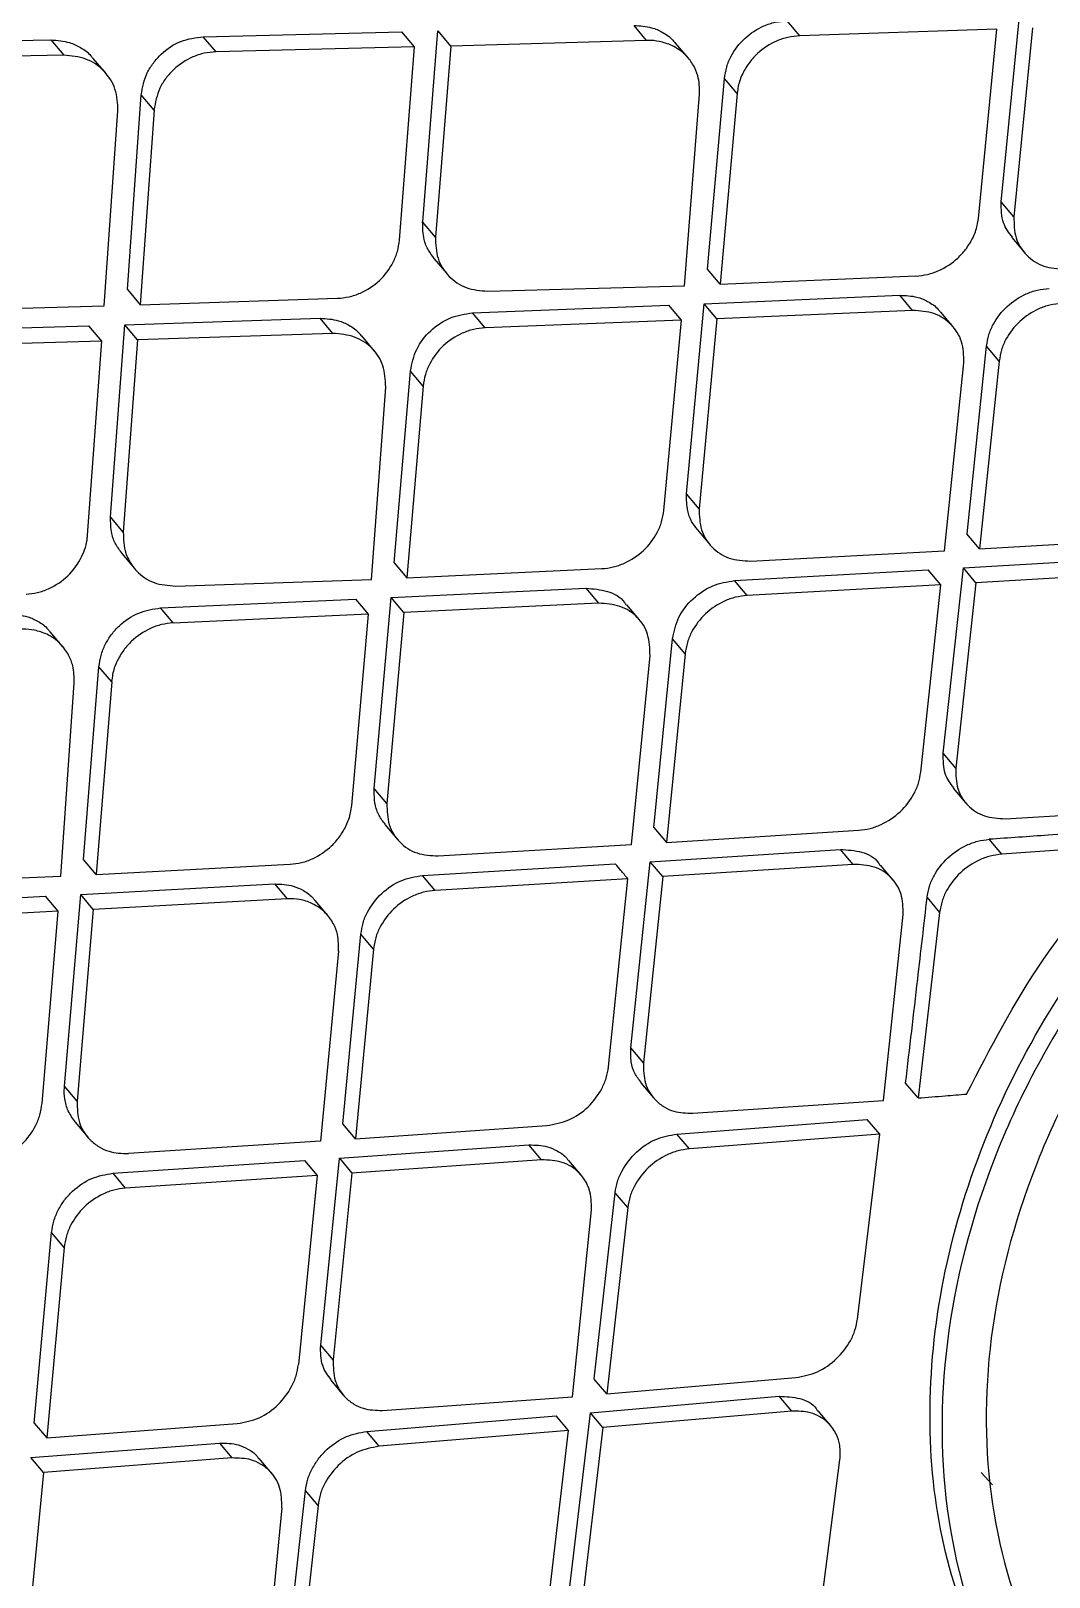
# Model space of a CAD drawing. Extents: x 0 to 84, y -21 to 126.
# Drawn here: x 11.562 to 12.407, y 65.278 to 66.562 of the extents above; entities that cross this region are included whole.
import ezdxf

# ---------------------------------------------------------------- set-up
doc = ezdxf.new("R2010")
doc.units = 0
doc.header["$MEASUREMENT"] = 0
doc.layers.add('1', color=4, linetype='Continuous')

# ---------------------------------------------------------------- blocks, each defined once
blk = doc.blocks.new('PRODIGY')
at = {"layer": '1', "color": 3, "linetype": 'Continuous', "lineweight": 25}
for p, q in [((12.2003, 66.5581), (12.1897, 66.5706)), ((12.3677, 66.4202), (12.3831, 66.5772)), ((11.7047, 66.5574), (11.8697, 66.5614)), ((11.7154, 66.5448), (11.7047, 66.5574)), ((11.8803, 66.5489), (11.8697, 66.5614)), ((11.8871, 66.4035), (11.8996, 66.5622)), ((11.8997, 66.5622), (11.9102, 66.5496)), ((12.0731, 66.5542), (12.0626, 66.5667)), ((12.364, 66.5637), (12.2003, 66.5581)), ((12.3487, 66.4065), (12.364, 66.5637)), ((12.3936, 66.5648), (12.3782, 66.4078)), ((11.4124, 66.5516), (11.5782, 66.5547)), ((11.5782, 66.5547), (11.5888, 66.5421)), ((11.8803, 66.5489), (11.7154, 66.5448)), ((11.8678, 66.3885), (11.8803, 66.5489)), ((11.9103, 66.5496), (11.8976, 66.391)), ((12.0731, 66.5542), (11.9103, 66.5496)), ((12.1078, 66.5395), (12.0972, 66.552)), ((11.5888, 66.5421), (11.4231, 66.5389)), ((11.624, 66.5268), (11.6133, 66.5394)), ((12.1236, 66.3643), (12.1378, 66.5228)), ((12.1484, 66.5103), (12.1378, 66.5228)), ((11.6417, 66.3474), (11.6532, 66.5091)), ((11.6639, 66.4965), (11.6532, 66.5091)), ((12.1046, 66.3506), (12.1171, 66.5097)), ((12.1484, 66.5103), (12.1341, 66.3518)), ((11.6225, 66.3339), (11.6339, 66.4958)), ((11.6639, 66.4965), (11.6523, 66.3348)), ((12.3782, 66.4078), (12.3676, 66.4202)), ((11.8976, 66.391), (11.887, 66.4035)), ((12.3765, 66.3905), (12.3869, 66.3782)), ((11.8964, 66.3731), (11.907, 66.3606)), ((12.1341, 66.3518), (12.1236, 66.3643)), ((11.9411, 66.346), (12.1046, 66.3506)), ((12.1341, 66.3518), (12.2967, 66.3587)), ((11.6417, 66.3474), (11.6523, 66.3348)), ((11.6523, 66.3348), (11.8162, 66.3401)), ((12.121, 66.3356), (12.2834, 66.3426)), ((12.2939, 66.3301), (12.2834, 66.3426)), ((11.4581, 66.3292), (11.6225, 66.3339)), ((11.9284, 66.328), (12.0914, 66.3344)), ((11.939, 66.3155), (11.9284, 66.328)), ((12.102, 66.3219), (12.0914, 66.3344)), ((12.1062, 66.1778), (12.121, 66.3356)), ((12.1315, 66.3231), (12.121, 66.3356)), ((12.2939, 66.3301), (12.1315, 66.3231)), ((12.3278, 66.3163), (12.3174, 66.3287)), ((11.4455, 66.3123), (11.6098, 66.3172)), ((11.6204, 66.3046), (11.6098, 66.3172)), ((11.6277, 66.1586), (11.6396, 66.3181)), ((11.6396, 66.3181), (11.8018, 66.3235)), ((11.6502, 66.3055), (11.6396, 66.3181)), ((11.8124, 66.3109), (11.8018, 66.3235)), ((12.102, 66.3219), (11.939, 66.3155)), ((12.0874, 66.1639), (12.102, 66.3219)), ((12.1315, 66.3231), (12.1167, 66.1653)), ((11.6204, 66.3046), (11.4562, 66.2997)), ((11.6086, 66.1433), (11.6204, 66.3046)), ((11.6502, 66.3055), (11.6383, 66.146)), ((11.8124, 66.3109), (11.6502, 66.3055)), ((11.8469, 66.2963), (11.8364, 66.3089)), ((12.3393, 66.1445), (12.3555, 66.3005)), ((12.366, 66.288), (12.3555, 66.3005)), ((12.3205, 66.1304), (12.3366, 66.2866)), ((12.366, 66.288), (12.3497, 66.132)), ((11.8634, 66.1204), (11.8769, 66.2797)), ((11.8875, 66.2672), (11.8769, 66.2797)), ((11.8445, 66.1066), (11.8563, 66.2664)), ((11.8875, 66.2672), (11.8739, 66.1079)), ((12.1167, 66.1653), (12.1062, 66.1778)), ((11.6383, 66.146), (11.6277, 66.1586)), ((12.1151, 66.148), (12.1256, 66.1356)), ((12.3497, 66.132), (12.3392, 66.1445)), ((12.3497, 66.132), (12.5102, 66.1414)), ((11.6372, 66.1281), (11.6477, 66.1156)), ((11.8634, 66.1204), (11.8739, 66.1079)), ((12.1594, 66.1218), (12.3205, 66.1304)), ((12.3362, 66.1162), (12.495, 66.1256)), ((11.6817, 66.1011), (11.8445, 66.1066)), ((11.8739, 66.1079), (12.0358, 66.1156)), ((12.1461, 66.1057), (12.3071, 66.1145)), ((12.3175, 66.1021), (12.3071, 66.1145)), ((12.3195, 65.9624), (12.3362, 66.1162)), ((12.3467, 66.1038), (12.3363, 66.1162)), ((12.5055, 66.1132), (12.3467, 66.1038)), ((11.8609, 66.0915), (12.0227, 66.0994)), ((12.0227, 66.0994), (12.0332, 66.0869)), ((12.1566, 66.0933), (12.1462, 66.1057)), ((12.3175, 66.1021), (12.1566, 66.0933)), ((12.3008, 65.9466), (12.3175, 66.1021)), ((12.3467, 66.1038), (12.33, 65.95)), ((11.6692, 66.083), (11.8315, 66.0902)), ((11.6797, 66.0705), (11.6692, 66.083)), ((11.8468, 65.9329), (11.8609, 66.0915)), ((11.8714, 66.0791), (11.8609, 66.0915)), ((12.0332, 66.0869), (11.8714, 66.0791)), ((12.0671, 66.0731), (12.0566, 66.0855)), ((11.842, 66.0777), (11.6797, 66.0704)), ((11.8281, 65.9189), (11.842, 66.0777)), ((11.8714, 66.0791), (11.8573, 65.9205)), ((11.5882, 66.0507), (11.5776, 66.0632)), ((12.079, 65.9006), (12.0946, 66.0574)), ((12.1051, 66.0449), (12.0946, 66.0574)), ((12.0604, 65.8864), (12.0759, 66.0434)), ((12.1051, 66.0449), (12.0895, 65.8882)), ((11.6052, 65.874), (11.6181, 66.0341)), ((11.6287, 66.0216), (11.6181, 66.0341)), ((11.5865, 65.8601), (11.5976, 66.0207)), ((11.6287, 66.0216), (11.6158, 65.8616)), ((12.33, 65.95), (12.3195, 65.9624)), ((11.8573, 65.9205), (11.8468, 65.9329)), ((12.3278, 65.9333), (12.3382, 65.9209)), ((12.371, 65.9079), (12.5089, 65.9163)), ((11.8557, 65.9031), (11.8662, 65.8907)), ((12.079, 65.9006), (12.0895, 65.8882)), ((12.0895, 65.8882), (12.2493, 65.8983)), ((12.3681, 65.8784), (12.3576, 65.8908)), ((11.9, 65.877), (12.0604, 65.8864)), ((12.0761, 65.8722), (12.2342, 65.8824)), ((12.2447, 65.87), (12.2342, 65.8824)), ((12.4794, 65.8864), (12.3681, 65.8784)), ((11.6158, 65.8616), (11.6053, 65.874)), ((11.6158, 65.8616), (11.7769, 65.8701)), ((11.8868, 65.8608), (12.047, 65.8704)), ((12.06, 65.7177), (12.0761, 65.8722)), ((12.0866, 65.8598), (12.0761, 65.8722)), ((12.2447, 65.87), (12.0866, 65.8598)), ((12.2779, 65.857), (12.2675, 65.8694)), ((11.4245, 65.8536), (11.5865, 65.8601)), ((11.6029, 65.845), (11.7639, 65.8537)), ((11.7639, 65.8537), (11.7744, 65.8413)), ((11.8973, 65.8483), (11.8868, 65.8607)), ((12.0575, 65.858), (11.8973, 65.8483)), ((12.0414, 65.7018), (12.0575, 65.858)), ((12.0866, 65.8598), (12.0704, 65.7053)), ((11.4121, 65.8354), (11.5736, 65.8435)), ((11.5841, 65.831), (11.5736, 65.8435)), ((11.5894, 65.6857), (11.6029, 65.845)), ((11.6134, 65.8326), (11.6029, 65.845)), ((11.7744, 65.8413), (11.6134, 65.8326)), ((11.8082, 65.8276), (11.7977, 65.84)), ((12.3061, 65.8425), (12.3165, 65.8301)), ((11.5841, 65.831), (11.4226, 65.8229)), ((11.5708, 65.6715), (11.5841, 65.831)), ((11.6134, 65.8326), (11.5999, 65.6732)), ((12.2699, 65.6738), (12.2862, 65.8284)), ((12.3165, 65.8301), (12.2986, 65.676)), ((11.8206, 65.6545), (11.8357, 65.812)), ((11.8462, 65.7995), (11.8357, 65.812)), ((11.8462, 65.7995), (11.8311, 65.6421)), ((11.817, 65.7978), (11.8022, 65.6401)), ((11.5999, 65.6732), (11.5894, 65.6857)), ((12.0683, 65.6885), (12.0787, 65.6762)), ((12.2986, 65.676), (12.2882, 65.6884)), ((12.1114, 65.6633), (12.2699, 65.6738)), ((12.0981, 65.646), (12.2562, 65.6582)), ((12.2667, 65.6458), (12.2562, 65.6582)), ((11.5984, 65.6558), (11.6089, 65.6433)), ((11.8311, 65.6421), (11.8206, 65.6545)), ((11.8311, 65.6421), (11.9902, 65.653)), ((12.1086, 65.6337), (12.0981, 65.646)), ((12.2667, 65.6458), (12.1086, 65.6336)), ((12.2482, 65.4924), (12.2667, 65.6458)), ((11.8022, 65.6401), (11.6425, 65.6298)), ((11.8179, 65.626), (11.9753, 65.637)), ((11.9857, 65.6246), (11.9753, 65.637)), ((11.6295, 65.6135), (11.7889, 65.624)), ((11.7889, 65.624), (11.7994, 65.6116)), ((11.8023, 65.4708), (11.8178, 65.626)), ((11.8179, 65.6259), (11.8283, 65.6135)), ((11.9857, 65.6246), (11.8283, 65.6135)), ((12.0189, 65.6117), (12.0084, 65.6241)), ((11.6295, 65.6134), (11.64, 65.601)), ((11.7994, 65.6116), (11.64, 65.601)), ((11.7994, 65.6116), (11.7838, 65.4547)), ((11.8283, 65.6135), (11.8127, 65.4584)), ((12.0296, 65.4426), (12.047, 65.5973)), ((12.0574, 65.5849), (12.047, 65.5973)), ((12.0115, 65.4278), (12.0272, 65.5831)), ((12.0574, 65.5849), (12.04, 65.4302)), ((11.5643, 65.406), (11.5787, 65.5642)), ((11.5892, 65.5517), (11.5787, 65.5642)), ((11.5892, 65.5517), (11.5747, 65.3936)), ((11.8127, 65.4584), (11.8023, 65.4708)), ((11.8106, 65.4416), (11.8211, 65.4292)), ((12.04, 65.4302), (12.0296, 65.4425)), ((12.04, 65.4302), (12.197, 65.4437)), ((11.8536, 65.4165), (12.0115, 65.4278)), ((12.0264, 65.4145), (12.1832, 65.4282)), ((12.1936, 65.4159), (12.1832, 65.4282)), ((12.0082, 65.2607), (12.0264, 65.4145)), ((12.0368, 65.4022), (12.0264, 65.4145)), ((12.1936, 65.4159), (12.0368, 65.4022)), ((12.226, 65.4038), (12.2157, 65.4161)), ((11.5643, 65.406), (11.5747, 65.3936)), ((11.5747, 65.3936), (11.733, 65.4055)), ((11.8405, 65.3991), (11.9978, 65.4121)), ((12.0083, 65.3998), (11.9978, 65.4121)), ((12.0368, 65.4022), (12.0186, 65.2484)), ((11.5616, 65.3774), (11.7182, 65.3894)), ((11.7182, 65.3894), (11.7286, 65.377)), ((11.8509, 65.3867), (11.8405, 65.3991)), ((12.0083, 65.3998), (11.8509, 65.3867)), ((11.9903, 65.2458), (12.0083, 65.3998)), ((11.572, 65.365), (11.5616, 65.3774)), ((11.7286, 65.377), (11.572, 65.365)), ((11.7617, 65.3642), (11.7512, 65.3766)), ((12.214, 65.2234), (12.2337, 65.3755)), ((11.572, 65.365), (11.5569, 65.2093)), ((12.3509, 65.3648), (12.3605, 65.3547)), ((11.7727, 65.1947), (11.7896, 65.3499)), ((11.8001, 65.3376), (11.7897, 65.3499)), ((11.8001, 65.3376), (11.7832, 65.1823)), ((11.77, 65.3355), (11.7547, 65.1798))]:
    blk.add_line(p, q, dxfattribs=at)
at = {"layer": '1', "color": 3, "linetype": 'Continuous', "lineweight": 25, "flags": 128}
for points in [[(11.842, 66.0777), (11.8361, 66.0847), (11.8315, 66.0902)], [(12.0704, 65.7053), (12.0646, 65.7122), (12.06, 65.7177)]]:
    blk.add_lwpolyline(points, dxfattribs=at)
at = {"layer": '1', "color": 3, "linetype": 'Continuous', "lineweight": 25}
for points, knots in [([(12.6114, 71.7194), (12.532, 71.6749), (12.3846, 71.5923), (12.1829, 71.4732), (12.0152, 71.3717), (11.879, 71.2871), (11.6569, 71.1468), (11.2257, 70.8633), (10.6189, 70.4274), (9.9528, 69.8955), (9.3686, 69.3815), (8.8371, 68.871), (8.3554, 68.3694), (7.9804, 67.9458), (7.7026, 67.6129), (7.5189, 67.3848), (7.3781, 67.2038), (7.2699, 67.0614), (7.1807, 66.9419), (7.0721, 66.7935), (6.9451, 66.6155), (6.8, 66.4069), (6.6999, 66.2559), (6.6465, 66.1754)], [0, 0, 0, 0, 0.033203, 0.061622, 0.085458, 0.10469, 0.120114, 0.181266, 0.292931, 0.392551, 0.492182, 0.576755, 0.661373, 0.745916, 0.78311, 0.81961, 0.852831, 0.866767, 0.884898, 0.907264, 0.933869, 0.964716, 1, 1, 1, 1]), ([(6.7131, 66.1272), (6.8663, 66.353), (7.1723, 66.804), (7.6724, 67.4508), (8.201, 68.0742), (8.7599, 68.6716), (9.3135, 69.2106), (9.855, 69.6952), (10.3799, 70.1293), (10.9222, 70.5429), (11.4818, 70.9341), (12.0558, 71.3048), (12.4511, 71.5312), (12.6488, 71.6444)], [0, 0, 0, 0, 0.100069, 0.199912, 0.299747, 0.399786, 0.499826, 0.583023, 0.66622, 0.749552, 0.833045, 0.916506, 1, 1, 1, 1]), ([(7.3347, 65.8858), (7.4677, 66.1007), (7.7338, 66.5307), (8.1731, 67.1494), (8.643, 67.743), (9.145, 68.3063), (9.6773, 68.8378), (10.2429, 69.334), (10.8394, 69.7966), (11.4638, 70.2248), (12.1102, 70.6219), (12.5576, 70.8571), (12.7814, 70.9748)], [0, 0, 0, 0, 0.100262, 0.200594, 0.300842, 0.400493, 0.499762, 0.599107, 0.699009, 0.799378, 0.89967, 1, 1, 1, 1]), ([(7.9017, 65.7551), (7.9103, 65.769), (7.9327, 65.8051), (7.9734, 65.8711), (8.0208, 65.9476), (8.0676, 66.0225), (8.108, 66.0862), (8.147, 66.1462), (8.1867, 66.2066), (8.2594, 66.3157), (8.3648, 66.47), (8.5411, 66.7186), (8.762, 67.0135), (9.0484, 67.3703), (9.3638, 67.7356), (9.7114, 68.1047), (10.1056, 68.4878), (10.5546, 68.8821), (11.0629, 69.2814), (11.5347, 69.6133), (11.9594, 69.8864), (12.2332, 70.0504), (12.4138, 70.1537), (12.4983, 70.2013), (12.5835, 70.2483), (12.6665, 70.2935), (12.7519, 70.3391), (12.8362, 70.3828), (12.8948, 70.4132), (12.9219, 70.4272)], [0, 0, 0, 0, 0.0070154, 0.0183633, 0.0334229, 0.0458502, 0.0564362, 0.0659719, 0.0767348, 0.0876127, 0.1225496, 0.1573381, 0.2190684, 0.2814673, 0.3546836, 0.4272194, 0.5001153, 0.5918224, 0.6850474, 0.7791456, 0.8408839, 0.9031276, 0.9169639, 0.9307217, 0.945004, 0.9589917, 0.971501, 0.9868277, 1, 1, 1, 1]), ([(7.9164, 65.7461), (8.0394, 65.9433), (8.2852, 66.3374), (8.6932, 66.9027), (9.128, 67.4459), (9.591, 67.9625), (10.0829, 68.4482), (10.6026, 68.9028), (11.1499, 69.3269), (11.7222, 69.7203), (12.3146, 70.0864), (12.7249, 70.3035), (12.93, 70.412)], [0, 0, 0, 0, 0.100345, 0.20059, 0.300906, 0.400755, 0.500092, 0.599381, 0.699069, 0.799349, 0.899659, 1, 1, 1, 1]), ([(8.684, 65.5752), (8.8226, 65.7863), (9.0999, 66.2086), (9.5651, 66.8073), (10.0648, 67.377), (10.6018, 67.9117), (11.1739, 68.4082), (11.7778, 68.8647), (12.4078, 69.2848), (12.8484, 69.5306), (13.0687, 69.6535)], [0, 0, 0, 0, 0.125001, 0.250001, 0.375003, 0.499997, 0.624991, 0.749994, 0.874996, 1, 1, 1, 1]), ([(9.9071, 61.4994), (10.0344, 61.6178), (10.2936, 61.8591), (10.674, 62.2138), (11.0381, 62.5536), (11.3708, 62.8642), (11.6721, 63.1456), (11.9421, 63.3978), (12.2073, 63.6454), (12.4768, 63.8969), (12.7617, 64.1627), (13.0468, 64.4283), (13.3194, 64.6822), (13.5794, 64.9241), (13.829, 65.1563), (14.0937, 65.4023), (14.3852, 65.673), (14.7122, 65.9766), (15.0677, 66.3063), (15.4502, 66.6609), (15.8584, 67.0394), (16.2987, 67.448), (16.7561, 67.8725), (17.0665, 68.1614), (17.2195, 68.3038)], [0, 0, 0, 0, 0.052205, 0.106329, 0.156158, 0.201702, 0.242965, 0.279941, 0.312633, 0.351893, 0.390616, 0.429625, 0.468921, 0.502488, 0.536262, 0.571311, 0.611052, 0.65574, 0.705379, 0.756722, 0.812476, 0.872629, 0.937199, 1, 1, 1, 1]), ([(18.6647, 67.4283), (18.3332, 67.2006), (17.6736, 66.7476), (16.7295, 66.0094), (15.8109, 65.2516), (14.9176, 64.4679), (14.0492, 63.67), (13.2016, 62.8605), (12.3829, 62.0294), (11.5877, 61.1661), (11.0913, 60.5598), (10.8417, 60.2549)], [0, 0, 0, 0, 0.113392, 0.225638, 0.337341, 0.448782, 0.560232, 0.669481, 0.778832, 0.888787, 1, 1, 1, 1]), ([(19.1252, 66.9306), (18.9895, 66.8481), (18.7154, 66.6813), (18.3058, 66.4177), (17.8928, 66.1409), (17.4774, 65.8497), (17.0718, 65.5528), (16.6068, 65.1982), (16.0781, 64.7748), (15.4721, 64.2613), (14.935, 63.7807), (14.4755, 63.352), (14.1031, 62.9927), (13.7483, 62.6382), (13.411, 62.2891), (13.081, 61.9352), (12.6875, 61.4971), (12.2391, 60.9706), (11.7529, 60.3642), (11.4503, 59.9542), (11.3012, 59.7521)], [0, 0, 0, 0, 0.044709, 0.090349, 0.13691, 0.184379, 0.232745, 0.277954, 0.348418, 0.422679, 0.500679, 0.550525, 0.598903, 0.645795, 0.691185, 0.735062, 0.781563, 0.856423, 0.929252, 1, 1, 1, 1]), ([(12.1378, 66.5228), (12.1383, 66.5259), (12.1392, 66.5322), (12.1441, 66.5439), (12.1539, 66.5568), (12.1676, 66.5656), (12.1799, 66.5698), (12.1864, 66.5703), (12.1897, 66.5706)], [0, 0, 0, 0, 0.130666, 0.257659, 0.499951, 0.740131, 0.867689, 1, 1, 1, 1]), ([(11.6532, 66.5091), (11.6543, 66.5153), (11.6561, 66.5246), (11.6631, 66.5357), (11.6717, 66.5454), (11.6858, 66.5549), (11.6984, 66.5566), (11.7047, 66.5574)], [0, 0, 0, 0, 0.251846, 0.377354, 0.502448, 0.750868, 1, 1, 1, 1]), ([(12.0626, 66.5667), (12.0676, 66.5664), (12.076, 66.566), (12.0867, 66.5611), (12.0935, 66.5566), (12.0963, 66.5527), (12.097, 66.5518)], [0, 0, 0, 0, 0.367246, 0.617362, 0.911368, 1, 1, 1, 1]), ([(12.2003, 66.5581), (12.197, 66.5578), (12.1905, 66.5572), (12.1782, 66.5531), (12.1671, 66.5459), (12.1581, 66.536), (12.1525, 66.5268), (12.1492, 66.5179), (12.1486, 66.5123), (12.1484, 66.5103)], [0, 0, 0, 0, 0.132161, 0.259615, 0.499686, 0.624328, 0.768806, 0.918085, 1, 1, 1, 1]), ([(11.5782, 66.5547), (11.5835, 66.5543), (11.5922, 66.5537), (11.6032, 66.5484), (11.6099, 66.5438), (11.6126, 66.54), (11.6131, 66.5392)], [0, 0, 0, 0, 0.38677, 0.636541, 0.923531, 1, 1, 1, 1]), ([(11.7154, 66.5448), (11.7121, 66.5446), (11.7056, 66.544), (11.6932, 66.5399), (11.6821, 66.5327), (11.6736, 66.5231), (11.6666, 66.512), (11.665, 66.5027), (11.6638, 66.4965)], [0, 0, 0, 0, 0.131272, 0.258453, 0.500128, 0.624135, 0.750255, 1, 1, 1, 1]), ([(12.1171, 66.5097), (12.117, 66.5149), (12.1168, 66.5233), (12.1121, 66.534), (12.1053, 66.5431), (12.0954, 66.55), (12.0843, 66.5536), (12.077, 66.5544), (12.0735, 66.5542), (12.0731, 66.5542)], [0, 0, 0, 0, 0.215204, 0.348967, 0.499919, 0.706308, 0.858619, 0.985026, 1, 1, 1, 1]), ([(11.6339, 66.4958), (11.6336, 66.502), (11.6329, 66.5144), (11.6229, 66.5297), (11.6078, 66.5403), (11.5951, 66.5415), (11.5888, 66.5421)], [0, 0, 0, 0, 0.249561, 0.49982, 0.750242, 1, 1, 1, 1]), ([(12.3769, 66.3908), (12.374, 66.3946), (12.3678, 66.4029), (12.3677, 66.4141), (12.3676, 66.4202)], [0, 0, 0, 0, 0.455584, 1, 1, 1, 1]), ([(11.8967, 66.3733), (11.8949, 66.3755), (11.8912, 66.3801), (11.8873, 66.3903), (11.8871, 66.3986), (11.887, 66.4035)], [0, 0, 0, 0, 0.2643144, 0.5599761, 1, 1, 1, 1]), ([(12.2967, 66.3586), (12.3, 66.359), (12.3064, 66.3596), (12.3186, 66.3638), (12.3297, 66.3711), (12.3387, 66.381), (12.3444, 66.3902), (12.3477, 66.399), (12.3484, 66.4046), (12.3487, 66.4065)], [0, 0, 0, 0, 0.130545, 0.257417, 0.499387, 0.624533, 0.769349, 0.919229, 1, 1, 1, 1]), ([(12.3782, 66.4078), (12.3783, 66.4018), (12.3785, 66.3899), (12.3879, 66.3753), (12.4025, 66.3655), (12.4147, 66.3647), (12.4208, 66.3643)], [0, 0, 0, 0, 0.250018, 0.500085, 0.750045, 1, 1, 1, 1]), ([(11.8976, 66.391), (11.8978, 66.3849), (11.8983, 66.3728), (11.9079, 66.3578), (11.9226, 66.3476), (11.9349, 66.3465), (11.9411, 66.346)], [0, 0, 0, 0, 0.249816, 0.499992, 0.750167, 1, 1, 1, 1]), ([(11.8162, 66.3401), (11.8195, 66.3404), (11.8259, 66.341), (11.8382, 66.3452), (11.8519, 66.3541), (11.8616, 66.3672), (11.8664, 66.379), (11.8673, 66.3853), (11.8678, 66.3885)], [0, 0, 0, 0, 0.130034, 0.256811, 0.500054, 0.742336, 0.869312, 1, 1, 1, 1]), ([(12.2834, 66.3426), (12.2883, 66.3424), (12.2965, 66.3421), (12.3072, 66.3375), (12.3139, 66.3331), (12.3166, 66.3293), (12.3172, 66.3285)], [0, 0, 0, 0, 0.362904, 0.615199, 0.914201, 1, 1, 1, 1]), ([(12.3555, 66.3005), (12.356, 66.3036), (12.357, 66.3097), (12.362, 66.3213), (12.3719, 66.3341), (12.3855, 66.343), (12.3977, 66.3473), (12.4042, 66.348), (12.4074, 66.3483)], [0, 0, 0, 0, 0.130512, 0.257476, 0.49994, 0.739863, 0.867505, 1, 1, 1, 1]), ([(11.8769, 66.2797), (11.8781, 66.2858), (11.8806, 66.2981), (11.893, 66.3139), (11.9097, 66.3252), (11.9222, 66.3271), (11.9284, 66.328)], [0, 0, 0, 0, 0.252093, 0.502062, 0.751009, 1, 1, 1, 1]), ([(12.3366, 66.2866), (12.3365, 66.2926), (12.3361, 66.3047), (12.3268, 66.3191), (12.3124, 66.3288), (12.3001, 66.3297), (12.2939, 66.3301)], [0, 0, 0, 0, 0.250006, 0.500007, 0.749996, 1, 1, 1, 1]), ([(12.4179, 66.3359), (12.4146, 66.3356), (12.4082, 66.3349), (12.396, 66.3306), (12.3824, 66.3217), (12.3725, 66.3089), (12.3675, 66.2973), (12.3665, 66.2912), (12.366, 66.288)], [0, 0, 0, 0, 0.132528, 0.260163, 0.500023, 0.742243, 0.86928, 1, 1, 1, 1]), ([(11.8018, 66.3235), (11.807, 66.3232), (11.8156, 66.3227), (11.8263, 66.3177), (11.8329, 66.3133), (11.8355, 66.3095), (11.8361, 66.3087)], [0, 0, 0, 0, 0.385639, 0.633723, 0.918262, 1, 1, 1, 1]), ([(11.939, 66.3155), (11.9357, 66.3152), (11.9293, 66.3146), (11.917, 66.3104), (11.9034, 66.3014), (11.8937, 66.2885), (11.8888, 66.2767), (11.8879, 66.2704), (11.8875, 66.2672)], [0, 0, 0, 0, 0.131127, 0.258273, 0.500063, 0.74058, 0.868004, 1, 1, 1, 1]), ([(11.8563, 66.2664), (11.856, 66.2725), (11.8553, 66.2847), (11.8457, 66.2994), (11.831, 66.3093), (11.8186, 66.3104), (11.8124, 66.311)], [0, 0, 0, 0, 0.250003, 0.500005, 0.750005, 1, 1, 1, 1]), ([(12.1153, 66.1482), (12.1136, 66.1503), (12.1099, 66.1549), (12.1063, 66.1649), (12.1062, 66.173), (12.1062, 66.1778)], [0, 0, 0, 0, 0.2650768, 0.5631828, 1, 1, 1, 1]), ([(11.6374, 66.1282), (11.6355, 66.1307), (11.6316, 66.1356), (11.6279, 66.1459), (11.6278, 66.1539), (11.6277, 66.1586)], [0, 0, 0, 0, 0.28945, 0.587779, 1, 1, 1, 1]), ([(12.0358, 66.1156), (12.039, 66.1159), (12.0454, 66.1166), (12.0575, 66.1209), (12.0712, 66.1299), (12.081, 66.1429), (12.0859, 66.1546), (12.0869, 66.1608), (12.0874, 66.1639)], [0, 0, 0, 0, 0.129447, 0.25607, 0.500029, 0.742723, 0.869631, 1, 1, 1, 1]), ([(12.1167, 66.1653), (12.1169, 66.1593), (12.1172, 66.1473), (12.1266, 66.1327), (12.1411, 66.1229), (12.1533, 66.1222), (12.1594, 66.1218)], [0, 0, 0, 0, 0.249971, 0.499981, 0.750046, 1, 1, 1, 1]), ([(11.6383, 66.146), (11.6385, 66.1399), (11.6386, 66.1332), (11.6413, 66.1261), (11.6437, 66.1208), (11.65, 66.1118), (11.6633, 66.1026), (11.6756, 66.1016), (11.6817, 66.1011)], [0, 0, 0, 0, 0.249491, 0.274938, 0.325278, 0.500336, 0.750395, 1, 1, 1, 1]), ([(11.5575, 66.0945), (11.5607, 66.0948), (11.567, 66.0954), (11.5792, 66.0997), (11.5931, 66.1089), (11.6042, 66.1245), (11.6082, 66.1365), (11.6085, 66.1427), (11.6086, 66.1433)], [0, 0, 0, 0, 0.128996, 0.255548, 0.500588, 0.750251, 0.97415, 1, 1, 1, 1]), ([(12.4134, 65.1195), (12.4098, 65.1229), (12.3823, 65.1482), (12.348, 65.2125), (12.3146, 65.3097), (12.3048, 65.4183), (12.3175, 65.5319), (12.3525, 65.6462), (12.4088, 65.756), (12.4846, 65.8573), (12.5769, 65.9457), (12.6823, 66.0183), (12.7966, 66.0721), (12.9153, 66.1053), (13.0336, 66.117), (13.1464, 66.1072), (13.2499, 66.0765), (13.3366, 66.025), (13.3892, 65.9828), (13.406, 65.9553), (13.4061, 65.9551)], [0, 0, 0, 0, 0.009404, 0.071438, 0.133111, 0.195129, 0.256964, 0.318798, 0.380803, 0.442482, 0.504527, 0.566259, 0.628177, 0.690145, 0.751898, 0.813932, 0.875594, 0.937608, 0.999438, 1, 1, 1, 1]), ([(12.0227, 66.0994), (12.0287, 66.0988), (12.0408, 66.0978), (12.0524, 66.0917), (12.0557, 66.086), (12.0561, 66.0852)], [0, 0, 0, 0, 0.462244, 0.924526, 1, 1, 1, 1]), ([(12.0946, 66.0574), (12.0959, 66.0635), (12.0985, 66.0756), (12.111, 66.0913), (12.1276, 66.1027), (12.14, 66.1047), (12.1461, 66.1057)], [0, 0, 0, 0, 0.25215, 0.502446, 0.75149, 1, 1, 1, 1]), ([(13.4428, 65.4517), (13.417, 65.4047), (13.3654, 65.3109), (13.2488, 65.1853), (13.1131, 65.0816), (12.9638, 65.0077), (12.8115, 64.9694), (12.6657, 64.9701), (12.5359, 65.0104), (12.4299, 65.0877), (12.3549, 65.1975), (12.3162, 65.3323), (12.3174, 65.4821), (12.3591, 65.6354), (12.4388, 65.7811), (12.5519, 65.9086), (12.6903, 66.0094), (12.8449, 66.0767), (13.0044, 66.1066), (13.1573, 66.098), (13.2925, 66.0518), (13.4002, 65.972), (13.4733, 65.8645), (13.5058, 65.7363), (13.4994, 65.5953), (13.4617, 65.4995), (13.4428, 65.4517)], [0, 0, 0, 0, 0.041607, 0.083242, 0.124869, 0.166464, 0.208051, 0.249701, 0.291426, 0.333201, 0.37497, 0.4167, 0.458391, 0.500024, 0.541607, 0.583193, 0.624799, 0.666416, 0.708056, 0.749714, 0.791382, 0.833125, 0.874939, 0.916728, 0.958401, 1, 1, 1, 1]), ([(11.6181, 66.0341), (11.6185, 66.0373), (11.6194, 66.0435), (11.6231, 66.0526), (11.6282, 66.061), (11.637, 66.0707), (11.6508, 66.0801), (11.6631, 66.082), (11.6692, 66.083)], [0, 0, 0, 0, 0.12915, 0.256955, 0.383514, 0.508971, 0.755848, 1, 1, 1, 1]), ([(12.0759, 66.0434), (12.0757, 66.0494), (12.0754, 66.0615), (12.0661, 66.0759), (12.0516, 66.0856), (12.0393, 66.0865), (12.0332, 66.0869)], [0, 0, 0, 0, 0.250002, 0.500007, 0.749983, 1, 1, 1, 1]), ([(12.1566, 66.0933), (12.1534, 66.0929), (12.147, 66.0922), (12.1349, 66.0879), (12.1213, 66.0789), (12.1116, 66.066), (12.1066, 66.0543), (12.1056, 66.0481), (12.1051, 66.0449)], [0, 0, 0, 0, 0.131091, 0.258249, 0.500021, 0.740365, 0.867873, 1, 1, 1, 1]), ([(11.5431, 66.0777), (11.5486, 66.0774), (11.5573, 66.0769), (11.568, 66.0718), (11.5743, 66.0674), (11.5768, 66.0638), (11.5774, 66.063)], [0, 0, 0, 0, 0.400382, 0.647506, 0.925468, 1, 1, 1, 1]), ([(11.6797, 66.0705), (11.6765, 66.0701), (11.6701, 66.0695), (11.658, 66.0652), (11.6469, 66.0578), (11.6381, 66.0477), (11.6326, 66.0383), (11.6294, 66.0294), (11.6289, 66.0237), (11.6286, 66.0216)], [0, 0, 0, 0, 0.12988, 0.256533, 0.49962, 0.624032, 0.768342, 0.916718, 1, 1, 1, 1]), ([(13.4108, 65.456), (13.3867, 65.4119), (13.3383, 65.3237), (13.2289, 65.2058), (13.1014, 65.1085), (12.9612, 65.0393), (12.8181, 65.0036), (12.681, 65.0046), (12.559, 65.0427), (12.4595, 65.1153), (12.3891, 65.2183), (12.353, 65.3446), (12.3543, 65.4849), (12.3936, 65.6285), (12.4685, 65.7651), (12.5746, 65.8847), (12.7046, 65.9794), (12.8495, 66.0427), (12.999, 66.071), (13.1423, 66.0632), (13.269, 66.02), (13.3701, 65.9452), (13.4388, 65.8441), (13.4695, 65.7236), (13.4637, 65.591), (13.4284, 65.501), (13.4108, 65.456)], [0, 0, 0, 0, 0.04161, 0.083271, 0.124923, 0.166513, 0.208078, 0.24971, 0.291446, 0.33324, 0.375013, 0.41673, 0.458406, 0.500035, 0.541625, 0.583217, 0.624827, 0.666452, 0.708096, 0.749746, 0.791398, 0.83314, 0.874969, 0.916762, 0.958421, 1, 1, 1, 1]), ([(11.5976, 66.0207), (11.5975, 66.0255), (11.5973, 66.0337), (11.5929, 66.0445), (11.5861, 66.054), (11.5761, 66.0611), (11.5651, 66.0646), (11.5577, 66.0655), (11.5541, 66.0652), (11.5537, 66.0652)], [0, 0, 0, 0, 0.196416, 0.334743, 0.499579, 0.701578, 0.852415, 0.982287, 1, 1, 1, 1]), ([(12.3282, 65.9336), (12.3254, 65.9373), (12.3194, 65.9454), (12.3195, 65.9564), (12.3195, 65.9624)], [0, 0, 0, 0, 0.458895, 1, 1, 1, 1]), ([(12.2493, 65.8983), (12.2524, 65.8987), (12.2587, 65.8994), (12.2707, 65.9039), (12.2844, 65.9129), (12.2943, 65.9259), (12.2993, 65.9375), (12.3003, 65.9435), (12.3008, 65.9466)], [0, 0, 0, 0, 0.128883, 0.255329, 0.500018, 0.743232, 0.870029, 1, 1, 1, 1]), ([(12.33, 65.95), (12.33, 65.9441), (12.33, 65.9361), (12.3343, 65.926), (12.3407, 65.9172), (12.3531, 65.9089), (12.365, 65.9082), (12.371, 65.9079)], [0, 0, 0, 0, 0.249803, 0.342003, 0.500556, 0.75022, 1, 1, 1, 1]), ([(11.856, 65.9033), (11.8541, 65.9056), (11.8502, 65.9105), (11.8468, 65.9207), (11.8468, 65.9285), (11.8468, 65.9329)], [0, 0, 0, 0, 0.2902839, 0.6008934, 1, 1, 1, 1]), ([(11.7769, 65.8701), (11.7801, 65.8704), (11.7864, 65.8711), (11.7985, 65.8755), (11.8095, 65.8829), (11.8184, 65.893), (11.8239, 65.9024), (11.8272, 65.9113), (11.8278, 65.9169), (11.8281, 65.9189)], [0, 0, 0, 0, 0.128155, 0.254332, 0.499592, 0.624166, 0.768735, 0.917618, 1, 1, 1, 1]), ([(11.8573, 65.9205), (11.8575, 65.9145), (11.8578, 65.9024), (11.8672, 65.8878), (11.8817, 65.878), (11.8939, 65.8773), (11.9, 65.877)], [0, 0, 0, 0, 0.249926, 0.499886, 0.75002, 1, 1, 1, 1]), ([(12.3061, 65.8425), (12.3066, 65.8456), (12.3077, 65.8517), (12.3128, 65.8633), (12.3226, 65.8761), (12.3361, 65.8851), (12.3481, 65.8896), (12.3544, 65.8904), (12.3576, 65.8908)], [0, 0, 0, 0, 0.132325, 0.259836, 0.499547, 0.741773, 0.869004, 1, 1, 1, 1]), ([(12.469, 65.8987), (12.4482, 65.8972), (12.4111, 65.8945), (12.374, 65.8919), (12.3576, 65.8908)], [0, 0, 0, 0, 0.5600046, 1, 1, 1, 1]), ([(12.2342, 65.8824), (12.2401, 65.882), (12.252, 65.8812), (12.2634, 65.8754), (12.2665, 65.8699), (12.267, 65.869)], [0, 0, 0, 0, 0.459436, 0.918879, 1, 1, 1, 1]), ([(12.3681, 65.8784), (12.3649, 65.878), (12.3585, 65.8772), (12.3465, 65.8727), (12.333, 65.8637), (12.3232, 65.8509), (12.3181, 65.8394), (12.3171, 65.8332), (12.3165, 65.8301)], [0, 0, 0, 0, 0.131227, 0.258457, 0.499961, 0.739666, 0.867385, 1, 1, 1, 1]), ([(12.3389, 65.6792), (12.3585, 65.7172), (12.3966, 65.7908), (12.4524, 65.8552), (12.4794, 65.8864)], [0, 0, 0, 0, 0.5162906, 1, 1, 1, 1]), ([(12.0575, 65.858), (12.0556, 65.8603), (12.0521, 65.8644), (12.0486, 65.8686), (12.047, 65.8704)], [0, 0, 0, 0, 0.559984, 1, 1, 1, 1]), ([(12.2862, 65.8284), (12.2861, 65.8342), (12.2859, 65.8459), (12.2768, 65.8599), (12.2627, 65.8692), (12.2507, 65.8697), (12.2447, 65.87)], [0, 0, 0, 0, 0.250048, 0.499957, 0.749888, 1, 1, 1, 1]), ([(11.7639, 65.8537), (11.7693, 65.8535), (11.7779, 65.8532), (11.7885, 65.8482), (11.7946, 65.844), (11.797, 65.8405), (11.7975, 65.8399)], [0, 0, 0, 0, 0.404444, 0.653423, 0.933055, 1, 1, 1, 1]), ([(11.8357, 65.812), (11.8362, 65.8151), (11.8371, 65.8213), (11.8421, 65.8332), (11.8521, 65.8464), (11.8687, 65.8577), (11.8808, 65.8597), (11.8868, 65.8608)], [0, 0, 0, 0, 0.12978, 0.258169, 0.509793, 0.756826, 1, 1, 1, 1]), ([(11.817, 65.7978), (11.8171, 65.8025), (11.8171, 65.8106), (11.813, 65.8213), (11.8063, 65.8307), (11.7963, 65.8376), (11.7855, 65.841), (11.7781, 65.8417), (11.7748, 65.8413), (11.7744, 65.8413)], [0, 0, 0, 0, 0.194951, 0.333705, 0.499741, 0.704783, 0.856666, 0.984165, 1, 1, 1, 1]), ([(11.8973, 65.8483), (11.8941, 65.848), (11.8878, 65.8472), (11.8757, 65.8428), (11.8622, 65.8337), (11.8526, 65.8208), (11.8476, 65.809), (11.8467, 65.8027), (11.8462, 65.7995)], [0, 0, 0, 0, 0.129736, 0.256455, 0.50007, 0.738289, 0.866314, 1, 1, 1, 1]), ([(12.2882, 65.6884), (12.2916, 65.7171), (12.2976, 65.7684), (12.3035, 65.8198), (12.3061, 65.8425)], [0, 0, 0, 0, 0.560002, 1, 1, 1, 1]), ([(12.0686, 65.6888), (12.0666, 65.6913), (12.0627, 65.6963), (12.0597, 65.7063), (12.0599, 65.7137), (12.06, 65.7177)], [0, 0, 0, 0, 0.318362, 0.633963, 1, 1, 1, 1]), ([(11.9902, 65.653), (11.9964, 65.6542), (12.0087, 65.6564), (12.0251, 65.6679), (12.0349, 65.6809), (12.0398, 65.6925), (12.0409, 65.6987), (12.0414, 65.7018)], [0, 0, 0, 0, 0.252426, 0.499405, 0.740743, 0.868263, 1, 1, 1, 1]), ([(12.0704, 65.7053), (12.0705, 65.6995), (12.0706, 65.6877), (12.0783, 65.6755), (12.0873, 65.6684), (12.0975, 65.6637), (12.106, 65.6635), (12.1114, 65.6633)], [0, 0, 0, 0, 0.249717, 0.499256, 0.643314, 0.774945, 1, 1, 1, 1]), ([(11.5987, 65.656), (11.5964, 65.6589), (11.5921, 65.6646), (11.5895, 65.6747), (11.5891, 65.6818), (11.5894, 65.6853), (11.5894, 65.6857)], [0, 0, 0, 0, 0.35554, 0.685975, 0.964863, 1, 1, 1, 1]), ([(11.5201, 65.6222), (11.5232, 65.6226), (11.5294, 65.6233), (11.5415, 65.6277), (11.555, 65.6369), (11.5646, 65.6501), (11.5694, 65.6619), (11.5703, 65.6683), (11.5708, 65.6715)], [0, 0, 0, 0, 0.127085, 0.252926, 0.500154, 0.739084, 0.866892, 1, 1, 1, 1]), ([(11.5999, 65.6732), (11.6001, 65.6672), (11.6004, 65.6552), (11.6085, 65.6425), (11.6178, 65.6353), (11.6283, 65.6303), (11.637, 65.63), (11.6425, 65.6298)], [0, 0, 0, 0, 0.249545, 0.499118, 0.641633, 0.772754, 1, 1, 1, 1]), ([(12.2986, 65.676), (12.3061, 65.6766), (12.3196, 65.6776), (12.333, 65.6787), (12.3389, 65.6792)], [0, 0, 0, 0, 0.559972, 1, 1, 1, 1]), ([(12.0469, 65.5973), (12.0475, 65.6004), (12.0485, 65.6065), (12.0537, 65.6184), (12.0638, 65.6315), (12.0803, 65.6428), (12.0922, 65.6449), (12.0981, 65.646)], [0, 0, 0, 0, 0.130773, 0.259964, 0.512408, 0.758981, 1, 1, 1, 1]), ([(11.9753, 65.637), (11.9806, 65.6369), (11.9891, 65.6367), (11.9993, 65.632), (12.0054, 65.628), (12.0077, 65.6246), (12.0082, 65.6239)], [0, 0, 0, 0, 0.404486, 0.650344, 0.924717, 1, 1, 1, 1]), ([(12.1086, 65.6337), (12.1054, 65.6332), (12.0992, 65.6324), (12.0872, 65.6279), (12.0738, 65.6188), (12.0641, 65.6059), (12.059, 65.5943), (12.0579, 65.5881), (12.0574, 65.5849)], [0, 0, 0, 0, 0.129477, 0.256144, 0.499993, 0.73685, 0.865243, 1, 1, 1, 1]), ([(12.0272, 65.5831), (12.0272, 65.5889), (12.0272, 65.5948), (12.0253, 65.6002), (12.0252, 65.6006), (12.0247, 65.6019), (12.0226, 65.6069), (12.0166, 65.6154), (12.0036, 65.6239), (11.9917, 65.6244), (11.9857, 65.6246)], [0, 0, 0, 0, 0.249799, 0.25186, 0.255748, 0.268961, 0.317216, 0.500407, 0.750168, 1, 1, 1, 1]), ([(11.5787, 65.5642), (11.5792, 65.5674), (11.5802, 65.5737), (11.584, 65.5829), (11.5893, 65.5914), (11.5981, 65.601), (11.6117, 65.6104), (11.6236, 65.6124), (11.6295, 65.6135)], [0, 0, 0, 0, 0.132696, 0.263131, 0.391357, 0.517444, 0.762427, 1, 1, 1, 1]), ([(11.64, 65.601), (11.6368, 65.6006), (11.6306, 65.5999), (11.6186, 65.5954), (11.6052, 65.5862), (11.5956, 65.5732), (11.5907, 65.5614), (11.5897, 65.555), (11.5892, 65.5517)], [0, 0, 0, 0, 0.128444, 0.254733, 0.500116, 0.735919, 0.864526, 1, 1, 1, 1]), ([(12.197, 65.4437), (12.2031, 65.4449), (12.2152, 65.4473), (12.2315, 65.4588), (12.2414, 65.4717), (12.2466, 65.4832), (12.2477, 65.4893), (12.2482, 65.4924)], [0, 0, 0, 0, 0.249964, 0.499293, 0.740725, 0.868277, 1, 1, 1, 1]), ([(11.8111, 65.4419), (11.8083, 65.4456), (11.8021, 65.4538), (11.8022, 65.4648), (11.8023, 65.4708)], [0, 0, 0, 0, 0.456187, 1, 1, 1, 1]), ([(11.733, 65.4055), (11.7392, 65.4067), (11.7514, 65.409), (11.7676, 65.4206), (11.7773, 65.4336), (11.7823, 65.4453), (11.7833, 65.4516), (11.7838, 65.4547)], [0, 0, 0, 0, 0.250486, 0.499407, 0.738215, 0.866353, 1, 1, 1, 1]), ([(11.8127, 65.4584), (11.8128, 65.4525), (11.8129, 65.4428), (11.818, 65.4329), (11.8234, 65.4264), (11.8295, 65.4216), (11.8396, 65.4169), (11.8481, 65.4166), (11.8536, 65.4165)], [0, 0, 0, 0, 0.249482, 0.414142, 0.499794, 0.639595, 0.769699, 1, 1, 1, 1]), ([(12.1832, 65.4282), (12.189, 65.428), (12.2007, 65.4274), (12.2118, 65.4219), (12.2148, 65.4165), (12.2152, 65.4158)], [0, 0, 0, 0, 0.462238, 0.924501, 1, 1, 1, 1]), ([(12.2337, 65.3755), (12.2338, 65.3796), (12.2342, 65.387), (12.2308, 65.3974), (12.2252, 65.4056), (12.2174, 65.4114), (12.2073, 65.4158), (12.1989, 65.4158), (12.1936, 65.4159)], [0, 0, 0, 0, 0.177205, 0.320559, 0.50014, 0.645881, 0.777899, 1, 1, 1, 1]), ([(11.7182, 65.3894), (11.7236, 65.3893), (11.7321, 65.3891), (11.7421, 65.3844), (11.7482, 65.3806), (11.7503, 65.3772), (11.7508, 65.3763)], [0, 0, 0, 0, 0.413406, 0.654076, 0.916876, 1, 1, 1, 1]), ([(11.7896, 65.3499), (11.7902, 65.3531), (11.7912, 65.3595), (11.7953, 65.3687), (11.8008, 65.3771), (11.8097, 65.3867), (11.8231, 65.3959), (11.8348, 65.398), (11.8405, 65.3991)], [0, 0, 0, 0, 0.134696, 0.26665, 0.39588, 0.522384, 0.76629, 1, 1, 1, 1]), ([(11.77, 65.3355), (11.7699, 65.3414), (11.7697, 65.3531), (11.7618, 65.3652), (11.7528, 65.3721), (11.7426, 65.3767), (11.734, 65.3769), (11.7286, 65.377)], [0, 0, 0, 0, 0.249706, 0.499218, 0.642039, 0.773275, 1, 1, 1, 1]), ([(11.8509, 65.3867), (11.8447, 65.3855), (11.8325, 65.3832), (11.8164, 65.3716), (11.8068, 65.3588), (11.8017, 65.3472), (11.8006, 65.3408), (11.8001, 65.3376)], [0, 0, 0, 0, 0.252929, 0.499289, 0.733006, 0.862446, 1, 1, 1, 1])]:
    blk.add_open_spline(points, degree=3, knots=knots, dxfattribs=at)

msp = doc.modelspace()

# ---------------------------------------------------------------- block references
at = {"layer": '1'}
msp.add_blockref('PRODIGY', (0, 0), dxfattribs=at)

doc.saveas('drawing.dxf')
